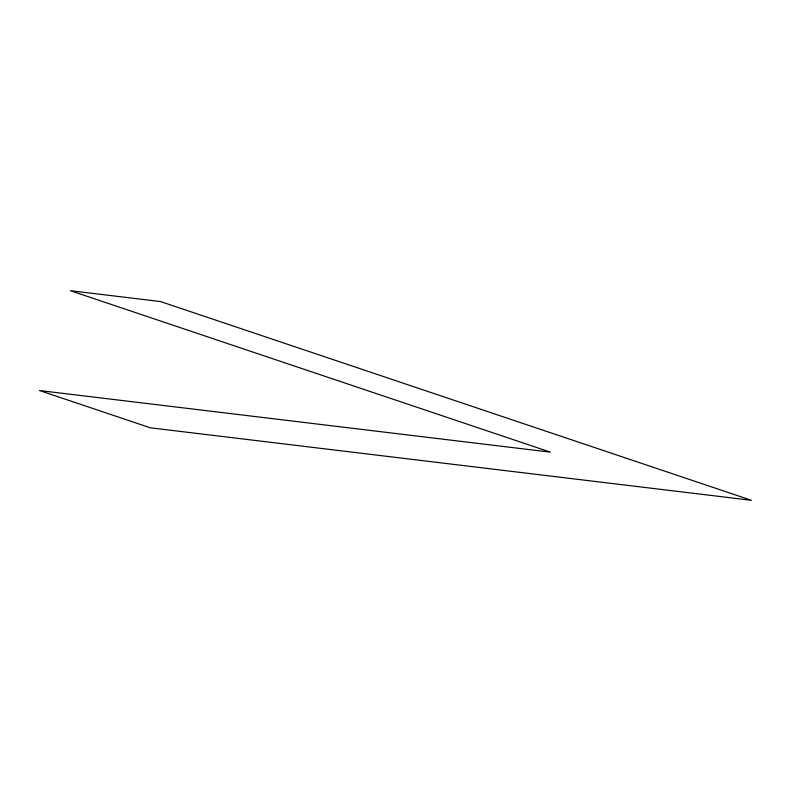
<?xml version="1.0" encoding="UTF-8"?>
<svg xmlns="http://www.w3.org/2000/svg" width="791" height="791" viewBox="0 0 791 791"><rect width="100%" height="100%" fill="white"/><g stroke="black" fill="none" stroke-linecap="round" stroke-linejoin="round"><path stroke-width="1.19" d="M160.553 301.569L70.389 290.692L550.487 452.165L39.55 390.546L150.339 427.802L751.45 500.308L160.553 301.569"/></g></svg>
